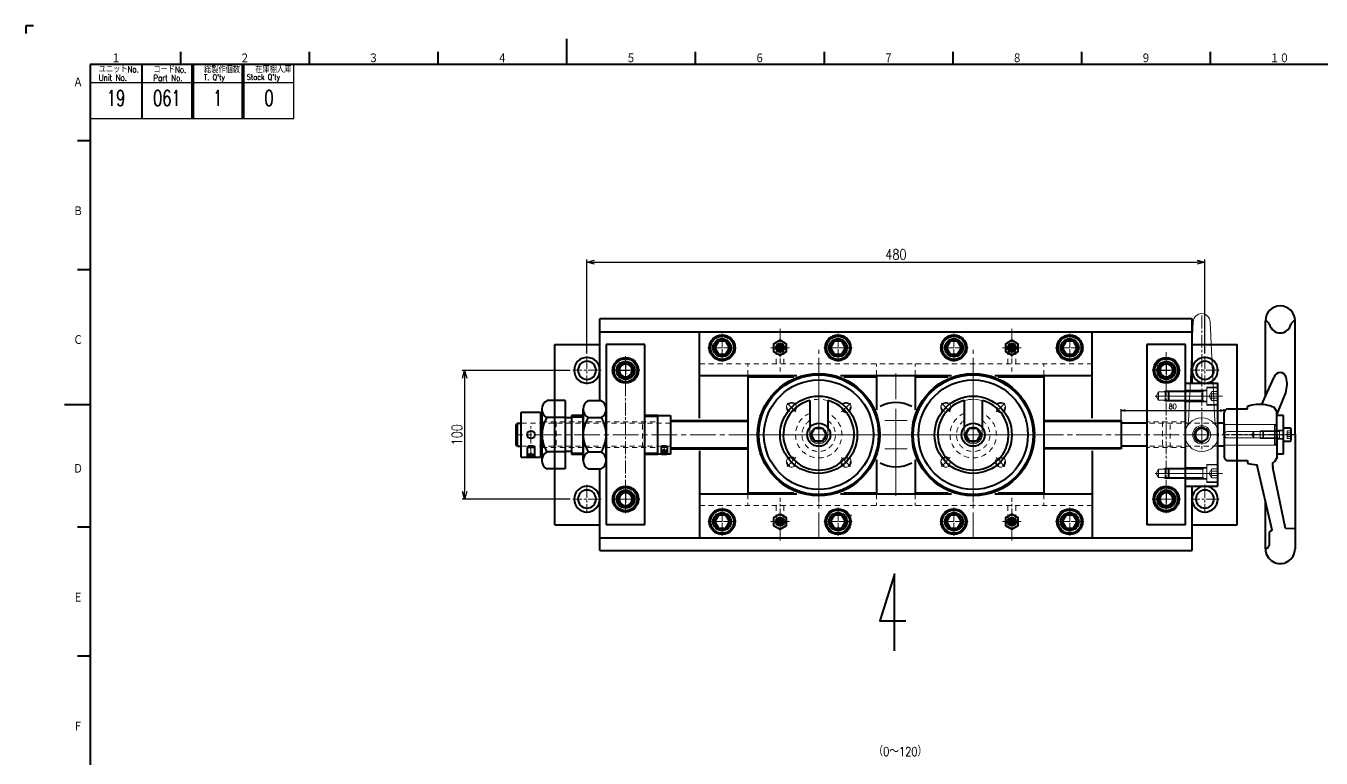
# Model space of a CAD drawing. Header units: millimetres. Extents: x 0 to 1682, y 0 to 1188.
# Drawn here: x 0 to 1006, y 620 to 1188 of the extents above; entities that cross this region are included whole.
import ezdxf
from ezdxf.enums import TextEntityAlignment as Align

# ---------------------------------------------------------------- set-up
doc = ezdxf.new("R2010")
doc.units = ezdxf.units.MM
doc.header["$LTSCALE"] = 2
for name, pattern in [('CENTER', [7, 4, -1, 1, -1]), ('GEN7', [15, 10, -1.5, 2, -1.5]), ('GEN7A', [7.5, 5, -0.75, 1, -0.75]), ('HIDDEN2', [3.5, 2, -1.5])]:
    doc.linetypes.add(name, pattern=pattern)
doc.layers.get('0').update_dxf_attribs({"lineweight": 20})
doc.layers.get('DEFPOINTS').update_dxf_attribs({"color": 253})
for name, color, linetype, lineweight in [('2', 5, 'Continuous', 40), ('3A', 6, 'HIDDEN2', 20), ('4', 3, 'Continuous', 13), ('5', 3, 'Continuous', 13), ('6', 7, 'Continuous', 50), ('7', 4, 'GEN7', 13), ('7A', 4, 'GEN7A', 13), ('9', 3, 'HIDDEN2', 13), ('WAKU', 7, 'Continuous', 40)]:
    doc.layers.add(name, color=color, linetype=linetype, lineweight=lineweight)
doc.layers.add('CENTER', color=1, linetype='CENTER')
doc.layers.add('RAHM2', color=1, linetype='Continuous')
doc.styles.add('DIMENSION', font='romans.shx', dxfattribs={"width": 0.8, "bigfont": 'extfont2.shx'})
doc.styles.get("Standard").update_dxf_attribs({"font": 'romans.shx', "width": 0.8, "bigfont": 'extfont2.shx'})
doc.dimstyles.new('GEN-ISO$0', dxfattribs={"dimtxt": 4, "dimasz": 3, "dimexe": 1, "dimexo": 1, "dimgap": 1, "dimtad": 3, "dimrnd": 0.01, "dimdsep": 46, "dimtxsty": 'Standard', "dimblk": 'OPEN30', "dimcen": 0, "dimclrd": 256, "dimclre": 256, "dimclrt": 7, "dimazin": 2, "dimtp": 0.1, "dimtm": 0.1, "dimtfac": 0.6, "dimtmove": 2, "dimatfit": 3, "dimldrblk": 'OPEN30', "dimfxl": 1, "dimarcsym": 0})

# ---------------------------------------------------------------- blocks, each defined once
blk = doc.blocks.new('A1組立図')
at = {"layer": 'WAKU', "color": 5, "linetype": 'Continuous'}
for p, q in [((3, 594), (0, 594)), ((0, 594), (0, 591)), ((210, 589), (210, 579)), ((60, 584), (60, 579)), ((110, 584), (110, 579)), ((160, 584), (160, 579)), ((260, 584), (260, 579)), ((310, 584), (310, 579)), ((360, 584), (360, 579)), ((410, 584), (410, 579)), ((460, 584), (460, 579)), ((826, 579), (25, 579)), ((25, 579), (25, 15)), ((20, 549.5), (25, 549.5)), ((20, 499.5), (25, 499.5)), ((15, 447), (25, 447)), ((20, 399.5), (25, 399.5)), ((20, 349.5), (25, 349.5))]:
    blk.add_line(p, q, dxfattribs=at)
for s, height, p in [('１', 3.31, (33.1, 579.6)), ('２', 3.31, (83.1, 579.6)), ('３', 3.31, (133.1, 579.6)), ('４', 3.31, (183.1, 579.6)), ('５', 3.31, (233.1, 579.6)), ('６', 3.31, (283.1, 579.6)), ('７', 3.31, (333.1, 579.6)), ('８', 3.31, (383.1, 579.6)), ('９', 3.31, (433.1, 579.6)), ('１０', 3.311, (483.1, 579.6)), ('Ａ', 3.31, (18.36, 570.24)), ('Ｂ', 3.31, (18.36, 520.24)), ('Ｃ', 3.31, (18.36, 470.24)), ('Ｄ', 3.31, (18.36, 420.24)), ('Ｅ', 3.31, (18.36, 370.24)), ('Ｆ', 3.31, (18.36, 320.24))]:
    blk.add_text(s, height=height, dxfattribs=at).set_placement(p)
blk = doc.blocks.new('A1表題欄')
at = {"layer": 'RAHM2', "color": 5, "linetype": 'Continuous'}
for p, q in [((-722, 543), (-722, 564)), ((-801, 543), (-761.5, 543)), ((-761.5, 543), (-722, 543))]:
    blk.add_line(p, q, dxfattribs=at)
at = {"layer": 'RAHM2', "color": 7, "linetype": 'Continuous'}
for p, q in [((-801, 557), (-761.5, 557)), ((-761.5, 557), (-722, 557))]:
    blk.add_line(p, q, dxfattribs=at)
at = {"layer": 'WAKU', "linetype": 'Continuous'}
for p, q in [((-781, 564), (-781, 543)), ((-761.5, 564), (-761.5, 543)), ((-761, 564), (-761, 543)), ((-742, 564), (-742, 543)), ((-741.5, 564), (-741.5, 543))]:
    blk.add_line(p, q, dxfattribs=at)
at = {"layer": 'RAHM2', "color": 7, "linetype": 'Continuous', "width": 0.8}
for s, height, p in [('ユニットNo.', 2.5, (-797.71, 560.92)), ('総製作個数', 2.5, (-756.83, 560.72)), ('在庫棚入庫', 2.5, (-736.92, 560.82)), ('Unit No.', 2.5, (-797.71, 557.64)), ('コードNo.', 2.5, (-776.48, 560.81)), ('Part No.', 2.5, (-776.48, 557.53)), ("T. Q'ty", 2.2, (-756.83, 557.96)), ("Stock Q'ty", 2.2, (-740.2, 558.06))]:
    blk.add_text(s, height=height, dxfattribs=at).set_placement(p)
at = {"layer": 'WAKU', "linetype": 'Continuous', "width": 0.7}
for tag, p in [('GEN-TITLE-UN', (-791, 551.01)), ('GEN-TITLE-PT', (-771.25, 551)), ('GEN-TITLE-QT', (-751.51, 551)), ('GEN-TITLE-STO', (-731.57, 551))]:
    blk.add_attdef(tag, text='', height=6, dxfattribs=at).set_placement(p, align=Align.MIDDLE)
at = {"layer": 'WAKU'}
for tag, height, width, p in [('GEN-TITLE-CRO', 4, 0.8, (-236.01, 32.8)), ('HEADER1', 5, 0.9, (-50.88, 30.15)), ('GEN-TITLE-SCA', 4, 0.85, (-148.21, 25.85)), ('GEN-TITLE-PRE', 4, 0.8, (-236.01, 20.88)), ('HEADER2', 6, 0.9, (-51.11, 21.68))]:
    blk.add_attdef(tag, text='', height=height, dxfattribs=dict(at, width=width)).set_placement(p, align=Align.MIDDLE)
for tag, p in [('GEN-TITLE-APP｛3.4｝', (-206.8, 26.09)), ('GEN-TITLE-CHE｛3.4｝', (-192.17, 26.09)), ('GEN-TITLE-DES｛3.4｝', (-177.55, 26.09)), ('GEN-TITLE-DRA｛3.4｝', (-162.93, 26.09))]:
    blk.add_attdef(tag, text='', height=4, dxfattribs=at).set_placement(p, align=Align.MIDDLE)
at = {"layer": 'WAKU', "width": 0.7}
blk.add_attdef('GEN-TITLE-DAT', text='', height=3.5, dxfattribs=at).set_placement((-126.36, 24.1), align=Align.CENTER)
blk.add_attdef('GEN-TITLE-DAT1{4.4}', text='', height=3.5, dxfattribs=at).set_placement((-243.52, 8.71), align=Align.MIDDLE_CENTER)
at = {"layer": 'WAKU', "color": 5}
blk.add_attdef('HEADER6', text='', height=5.8, dxfattribs=at).set_placement((-214.07, 2.7), align=Align.BOTTOM_CENTER)
at = {"layer": 'WAKU', "style": 'DIMENSION', "width": 1.2}
blk.add_attdef('HEADER13', text='', height=7.02, dxfattribs=at).set_placement((-196.44, 6.21), align=Align.MIDDLE_LEFT)
at = {"layer": 'WAKU', "color": 5, "style": 'DIMENSION', "width": 1.2}
for tag, p in [('HEADER12', (-160.55, 6.21)), ('GEN-TITLE-DWG', (-93.21, 6.21))]:
    blk.add_attdef(tag, text='', height=7.02, dxfattribs=at).set_placement(p, align=Align.MIDDLE_LEFT)
at = {"layer": 'WAKU', "color": 5, "style": 'DIMENSION'}
blk.add_attdef('GEN-TITLE-Amd', text='', height=7.02, dxfattribs=at).set_placement((-3.96, 6.21), align=Align.MIDDLE)
blk = doc.blocks.new('A$C758D7AD4')
at = {"layer": '2'}
for p, q in [((100, 56.5), (11.5, 56.5)), ((100, 56.5), (188.5, 56.5)), ((173, 56.5), (172.7, 49)), ((70.1, 33.5), (55.3, 40.3)), ((84.6, 42.5), (67.4, 49.3)), ((82, 42.5), (79, 40.5)), ((100, 42.5), (82, 42.5)), ((100, 42.5), (118, 42.5)), ((118, 42.5), (121, 40.5)), ((172.7, 49), (125.5, 39.3)), ((70.1, 33.5), (11.5, 33.5)), ((76.5, 30.6), (70.1, 33.5)), ((122.2, 39), (122.5, 39)), ((174.2, 38.7), (124, 27)), ((188.5, 33.5), (152, 33.5)), ((174.2, 38.7), (175.4, 36.8)), ((185.5, 36.8), (175.4, 36.8)), ((123.4, 27), (124, 27)), ((80, 19.5), (78, 19.5)), ((80, 4.5), (80, 19.5)), ((120, 4.5), (120, 19.5)), ((120, 19.5), (122, 19.5)), ((100, 1.5), (83, 1.5)), ((100, 1.5), (117, 1.5))]:
    blk.add_line(p, q, dxfattribs=at)
for centre, radius, start, end in [((11.5, 45), 11.5, 90, 270), ((16.4, 58), 5.13, 197.3037, 248.3151), ((12.5, 45), 8.5, 283.609, 76.391), ((188.5, 45), 11.5, 270, 90), ((56.6, 44.9), 4.83, 104.4154, 254.0498), ((60.8, 28.7), 21.6, 72.3346, 104.5417), ((106.2, 28.5), 29.8, 156.2148, 170.3149), ((114.3, 34), 9.32, 32.6582, 44.4698), ((16.4, 32), 5.13, 111.6849, 162.6963), ((105.5, 28.7), 29, 170.5032, 198.5209), ((122.5, 54), 15, 270, 281.5601), ((184.4, 32.7), 4.2, 11.1453, 74.4735), ((88.9, 29.6), 34.6, 343.0495, 355.7164), ((83, 4.5), 3, 180, 270), ((117, 4.5), 3, 270, 0)]:
    blk.add_arc(centre, radius, start, end, dxfattribs=at)
at = {"layer": '3A'}
for p, q in [((92, 42.5), (92, 1.5)), ((108, 42.5), (108, 1.5))]:
    blk.add_line(p, q, dxfattribs=at)
at = {"layer": 'CENTER'}
blk.add_line((100, 57.5), (100, 0), dxfattribs=at)
blk = doc.blocks.new('GENCENL')
at = {"layer": '7'}
blk.add_line((0, 0), (1, 0), dxfattribs=at)
blk = doc.blocks.new('A$C5E7B1E07')
at = {"layer": '3A'}
blk.add_circle((4.8, 4.8), 3.32, dxfattribs=at)
at = {"layer": '4'}
blk.add_arc((4.8, 4.8), 4, 350, 260, dxfattribs=at)
at = {"layer": '7A'}
for p, q in [((0, 4.8), (9.6, 4.8)), ((4.8, 9.6), (4.8, 0))]:
    blk.add_line(p, q, dxfattribs=at)
blk = doc.blocks.new('A$C528440B9')
at = {"layer": '2'}
blk.add_circle((7.1, 7.1), 5.05, dxfattribs=at)
at = {"layer": '4'}
blk.add_arc((7.1, 7.1), 6, 80, 350, dxfattribs=at)
at = {"layer": '7A'}
for p, q in [((7.1, 0), (7.1, 14.1)), ((0, 7.1), (14.1, 7.1))]:
    blk.add_line(p, q, dxfattribs=at)
blk = doc.blocks.new('A$C78BB0BDA')
at = {"layer": '4'}
blk.add_blockref('A$C528440B9', (0, 0), dxfattribs=at)
blk = doc.blocks.new('A$C4F827230')
at = {"layer": '5'}
for p, q in [((6.6, 100.6), (2.8, 23.7)), ((19.6, 100.6), (23.4, 23.7))]:
    blk.add_line(p, q, dxfattribs=at)
for radius in [13.1, 7]:
    blk.add_circle((13.1, 13.1), radius, dxfattribs=at)
for centre, radius, start, end in [((13.1, 100.6), 6.5, 0, 180), ((-7.2, 24.2), 10, 331.3811, 357.1796), ((33.4, 24.2), 10, 182.8204, 208.6189)]:
    blk.add_arc(centre, radius, start, end, dxfattribs=at)
at = {"layer": '7A'}
for p, q in [((13.1, 105.6), (13.1, 0)), ((0, 13.1), (26.2, 13.1))]:
    blk.add_line(p, q, dxfattribs=at)
blk = doc.blocks.new('A$C437C7D12')
at = {"layer": '2'}
for radius in [10, 7]:
    blk.add_circle((11, 11), radius, dxfattribs=at)
at = {"layer": '7A'}
for p, q in [((11, 0), (11, 22)), ((0, 11), (22, 11))]:
    blk.add_line(p, q, dxfattribs=at)
blk = doc.blocks.new('A$C51A63DA6')
at = {"layer": '2'}
for p, q in [((10, 15.8), (5, 12.9)), ((5, 12.9), (5, 7.1)), ((15, 12.9), (10, 15.8)), ((15, 7.1), (15, 12.9)), ((5, 7.1), (10, 4.2)), ((10, 4.2), (15, 7.1))]:
    blk.add_line(p, q, dxfattribs=at)
for radius in [9, 5.77]:
    blk.add_circle((10, 10), radius, dxfattribs=at)
at = {"layer": '7A'}
for p, q in [((10, 20), (10, 0)), ((20, 10), (0, 10))]:
    blk.add_line(p, q, dxfattribs=at)
blk = doc.blocks.new('A$C5EAA073C')
at = {"layer": '2'}
for p, q in [((54.1, 34.5), (32.9, 34.5)), ((54.1, 20.5), (32.9, 20.5))]:
    blk.add_line(p, q, dxfattribs=at)
blk.add_arc((27.5, 27.5), 27.5, 14.7467, 345.2533, dxfattribs=at)
at = {"layer": '3A'}
for radius, start, end in [(18, 22.8854, 337.1146), (13, 32.579, 327.421)]:
    blk.add_arc((27.5, 27.5), radius, start, end, dxfattribs=at)
at = {"layer": '4'}
for p, q in [((32.9, 34.5), (27.5, 34.5)), ((32.9, 20.5), (27.5, 20.5))]:
    blk.add_line(p, q, dxfattribs=at)
blk.add_arc((27.5, 27.5), 7, 90, 270, dxfattribs=at)
at = {"layer": '7A'}
for p, q in [((27.5, 0), (27.5, 55)), ((54.5, 27.5), (0, 27.5))]:
    blk.add_line(p, q, dxfattribs=at)
blk = doc.blocks.new('A$C76804EF4')
at = {"layer": '2'}
for radius in [47.5, 46.5, 42.5, 30]:
    blk.add_circle((52.5, 50.1), radius, dxfattribs=at)
at = {"layer": '3A'}
blk.add_circle((52.5, 50.1), 27.5, dxfattribs=at)
at = {"layer": '7A'}
for p, q in [((52.5, 102.6), (52.5, 0)), ((0, 50.1), (105, 50.1))]:
    blk.add_line(p, q, dxfattribs=at)
blk = doc.blocks.new('A$C58A36B11')
at = {"layer": '2'}
blk.add_lwpolyline([(1.5, 7.3), (4.3, 2.3), (10.1, 2.3), (13, 7.3), (10.1, 12.3), (4.3, 12.3)], close=True, dxfattribs=at)
for radius in [3.3, 2.4, 1.05]:
    blk.add_circle((7.2, 7.3), radius, dxfattribs=at)
at = {"layer": '7A', "color": 4, "linetype": 'Continuous'}
blk.add_line((7.2, 0), (7.2, 14.5), dxfattribs=at)
at = {"layer": '7A'}
blk.add_line((0, 7.3), (14.4, 7.3), dxfattribs=at)
blk = doc.blocks.new('A$C79655E6F')
at = {"layer": '4'}
blk.add_blockref('A$C58A36B11', (0, 0), dxfattribs=at)
blk = doc.blocks.new('A$C32726EFF')
at = {"layer": '2'}
for p, q in [((142.5, 162.2), (447.5, 162.2)), ((142.5, 95), (142.5, 162.2)), ((447.5, 95), (447.5, 162.2)), ((100, 152.2), (70, 152.2)), ((70, 152.2), (70, 12.2)), ((100, 12.2), (100, 152.2)), ((490, 152.2), (490, 12.2)), ((520, 152.2), (490, 152.2)), ((520, 12.2), (520, 152.2)), ((142.5, 128.2), (218.1, 128.2)), ((180, 128.2), (180, 36.2)), ((180, 127.2), (215.6, 127.2)), ((251.9, 128.2), (338.1, 128.2)), ((254.4, 127.2), (280, 127.2)), ((280, 128.2), (280, 101.6)), ((310, 128.2), (310, 101.6)), ((310, 127.2), (335.6, 127.2)), ((371.9, 128.2), (447.5, 128.2)), ((374.4, 127.2), (410, 127.2)), ((410, 128.2), (410, 36.2)), ((520, 122.2), (545, 122.2)), ((545, 42.2), (545, 122.2)), ((20, 102.1), (20, 82.2)), ((20, 102.1), (20, 82.2)), ((38, 108.7), (24, 108.7)), ((38, 108.7), (38, 55.6)), ((52, 62.3), (52, 102.1)), ((52, 102.1), (52, 62.3)), ((56, 108.7), (66, 108.7)), ((70, 62.3), (70, 102.1)), ((1, 91.2), (0, 90.2)), ((1, 73.2), (1, 91.2)), ((1, 91.2), (4, 91.2)), ((4, 64.7), (4, 99.7)), ((4, 99.7), (19, 99.7)), ((19, 99.7), (19, 64.7)), ((19, 95.2), (19, 69.2)), ((20, 95.2), (19, 95.2)), ((19, 95.2), (19, 69.2)), ((20, 95.2), (19, 95.2)), ((19, 95.2), (19, 69.2)), ((38, 95.5), (24, 95.5)), ((43, 95.2), (38, 95.2)), ((43, 97.2), (43, 67.2)), ((52, 97.2), (43, 97.2)), ((43, 96.2), (52, 96.2)), ((56, 95.5), (66, 95.5)), ((110, 97.2), (100, 97.2)), ((110, 67.2), (110, 97.2)), ((110, 97.2), (120, 97.2)), ((120, 97.2), (120, 67.2)), ((120, 93.2), (180, 93.2)), ((410, 93.2), (470, 93.2)), ((470, 93.2), (470, 71.2)), ((490, 91.2), (470, 91.2)), ((550, 91.2), (545, 91.2)), ((550, 91.2), (550, 73.2)), ((596, 97.2), (591, 97.2)), ((596, 67.2), (596, 97.2)), ((0, 74.2), (0, 90.2)), ((20, 82.2), (20, 62.3)), ((229.2, 82.2), (232.1, 87.2)), ((232.1, 77.2), (229.2, 82.2)), ((232.1, 87.2), (237.9, 87.2)), ((237.9, 87.2), (240.8, 82.2)), ((240.8, 82.2), (237.9, 77.2)), ((349.2, 82.2), (352.1, 87.2)), ((352.1, 77.2), (349.2, 82.2)), ((352.1, 87.2), (357.9, 87.2)), ((357.9, 87.2), (360.8, 82.2)), ((360.8, 82.2), (357.9, 77.2)), ((601.4, 87.2), (596, 87.2)), ((596, 77.2), (596, 87.2)), ((602, 77.8), (602, 86.6)), ((1, 73.2), (0, 74.2)), ((1, 73.2), (4, 73.2)), ((120, 71.2), (180, 71.2)), ((237.9, 77.2), (232.1, 77.2)), ((357.9, 77.2), (352.1, 77.2)), ((470, 71.2), (410, 71.2)), ((490, 73.2), (470, 73.2)), ((550, 73.2), (545, 73.2)), ((596, 77.2), (601.4, 77.2)), ((4, 64.7), (19, 64.7)), ((20, 69.2), (19, 69.2)), ((20, 69.2), (19, 69.2)), ((38, 68.9), (24, 68.9)), ((43, 69.2), (38, 69.2)), ((43, 67.2), (52, 67.2)), ((56, 68.9), (66, 68.9)), ((100, 67.2), (110, 67.2)), ((120, 67.2), (110, 67.2)), ((142.5, 69.8), (142.5, 2.2)), ((280, 62.8), (280, 36.2)), ((310, 62.8), (310, 36.2)), ((447.5, 69.8), (447.5, 2.2)), ((596, 67.2), (591, 67.2)), ((38, 55.6), (24, 55.6)), ((56, 55.6), (66, 55.6)), ((520, 42.2), (545, 42.2)), ((142.5, 36.2), (218.1, 36.2)), ((180, 37.2), (215.6, 37.2)), ((251.9, 36.2), (338.1, 36.2)), ((254.4, 37.2), (280, 37.2)), ((254.4, 37.2), (280, 37.2)), ((310, 37.2), (335.6, 37.2)), ((371.9, 36.2), (447.5, 36.2)), ((374.4, 37.2), (410, 37.2)), ((100, 12.2), (70, 12.2)), ((520, 12.2), (490, 12.2)), ((142.5, 2.2), (447.5, 2.2))]:
    blk.add_line(p, q, dxfattribs=at)
for centre, radius in [((235, 82.2), 9), ((355, 82.2), 9), ((11.5, 82.2), 3), ((235, 82.2), 5.77), ((355, 82.2), 5.77)]:
    blk.add_circle(centre, radius, dxfattribs=at)
for centre, radius, start, end in [((27.5, 102.1), 7.51, 117.8505, 242.1494), ((59.5, 102.1), 7.51, 117.8506, 242.1495), ((62.5, 102.1), 7.51, 297.8506, 62.1495), ((295, 82.2), 25, 60.684, 119.3104), ((44, 82.2), 24, 146.463, 180), ((76, 82.2), 24, 146.463, 180), ((46, 82.2), 24, 0, 33.537), ((44, 82.2), 24, 180, 213.537), ((76, 82.2), 24, 180, 213.537), ((46, 82.2), 24, 326.463, 0), ((601.4, 86.6), 0.6, 360, 90), ((601.4, 77.8), 0.6, 270, 360), ((27.5, 62.3), 7.51, 117.8506, 242.1495), ((59.5, 62.3), 7.51, 117.8505, 242.1494), ((62.5, 62.3), 7.51, 297.8505, 62.1494), ((62.5, 62.3), 7.51, 297.8507, 0), ((295, 82.2), 25, 240.6896, 299.316)]:
    blk.add_arc(centre, radius, start, end, dxfattribs=at)
at = {"layer": '3A'}
for p, q in [((202, 137.2), (202, 146.7)), ((208, 137.2), (208, 146.7)), ((382, 137.2), (382, 146.7)), ((388, 137.2), (388, 146.7)), ((447.5, 137.2), (142.5, 137.2)), ((180, 128.2), (180, 137.2)), ((280, 128.2), (280, 137.2)), ((310, 128.2), (310, 137.2)), ((410, 128.2), (410, 137.2)), ((4, 91.2), (120, 91.2)), ((20, 92.2), (110, 92.2)), ((31, 92.2), (31, 72.2)), ((98, 72.2), (98, 92.2)), ((520, 92.2), (490, 92.2)), ((545, 91.2), (490, 91.2)), ((502, 92.2), (502, 72.2)), ((508, 72.2), (508, 92.2)), ((4, 73.2), (120, 73.2)), ((20, 72.2), (110, 72.2)), ((545, 73.2), (490, 73.2)), ((520, 72.2), (490, 72.2)), ((180, 36.2), (180, 27.2)), ((280, 36.2), (280, 27.2)), ((310, 36.2), (310, 27.2)), ((410, 36.2), (410, 27.2)), ((447.5, 27.2), (142.5, 27.2)), ((202, 27.2), (202, 17.7)), ((208, 27.2), (208, 17.7)), ((382, 27.2), (382, 17.7)), ((388, 27.2), (388, 17.7))]:
    blk.add_line(p, q, dxfattribs=at)
at = {"layer": '4', "ltscale": 5}
for p, q in [((235, 34.7), (235, 129.7)), ((355, 34.7), (355, 129.7))]:
    blk.add_line(p, q, dxfattribs=at)
at = {"layer": '4'}
for p, q in [((520, 42.2), (520, 122.2)), ((496.3, 112.2), (521, 112.2)), ((497.1, 112.2), (499, 115.5)), ((497.1, 112.2), (499, 108.9)), ((519.5, 115.5), (499, 115.5)), ((499, 108.9), (499, 115.5)), ((504, 116.2), (502.7, 115.5)), ((519.9, 116.2), (504, 116.2)), ((504, 108.2), (504, 116.2)), ((507.2, 116.2), (506.4, 115.4)), ((506.4, 115.4), (506.4, 109)), ((506.4, 112.2), (548.7, 112.2)), ((533.3, 116.2), (507.2, 116.2)), ((507.2, 116.2), (507.2, 108.2)), ((507.2, 115.5), (533.3, 115.5)), ((519.5, 115.5), (520, 116.4)), ((519.5, 115.5), (519.5, 108.9)), ((520, 116.7), (536.4, 116.7)), ((520, 108), (520, 116.4)), ((520, 112.2), (546.7, 112.2)), ((533.3, 116.2), (533.3, 108.2)), ((533.3, 115.5), (534, 116.2)), ((534, 116.2), (533.3, 116.2)), ((536.4, 116.2), (534, 116.2)), ((536.4, 119.2), (545, 119.2)), ((536.4, 116.7), (536.4, 119.2)), ((543.6, 118.7), (536.4, 118.7)), ((536.4, 116.2), (536.4, 118.7)), ((536.4, 116.7), (536.4, 107.7)), ((536.4, 108.2), (536.4, 116.2)), ((540.4, 115.7), (538.4, 112.2)), ((540.4, 108.7), (538.4, 112.2)), ((544.4, 115.7), (540.4, 115.7)), ((544.4, 113.9), (540.4, 113.9)), ((544.4, 106.5), (544.4, 117.9)), ((519.5, 108.9), (499, 108.9)), ((504, 108.2), (502.7, 108.9)), ((519.9, 108.2), (504, 108.2)), ((507.2, 108.2), (506.4, 109)), ((507.2, 108.9), (533.3, 108.9)), ((533.3, 108.2), (507.2, 108.2)), ((519.5, 108.9), (520, 108)), ((536.4, 107.7), (520, 107.7)), ((533.3, 108.9), (534, 108.2)), ((534, 108.2), (533.3, 108.2)), ((536.4, 108.2), (534, 108.2)), ((536.4, 105.7), (536.4, 108.2)), ((536.4, 105.2), (536.4, 107.7)), ((543.6, 105.7), (536.4, 105.7)), ((545, 105.2), (536.4, 105.2)), ((544.4, 110.5), (540.4, 110.5)), ((544.4, 108.7), (540.4, 108.7)), ((43, 96.2), (52, 96.2)), ((100, 96.2), (110, 96.2)), ((120, 92.2), (180, 92.2)), ((303.7, 93.2), (286.3, 93.2)), ((295, 93.2), (295, 71.2)), ((470, 92.2), (410, 92.2)), ((591, 67.2), (591, 97.2)), ((282.5, 82.2), (187.5, 82.2)), ((300.1, 82.2), (290, 82.2)), ((402.5, 82.2), (307.5, 82.2)), ((520, 82.2), (545, 82.2)), ((589, 90.2), (550, 90.2)), ((590, 84.7), (552.5, 84.7)), ((591.5, 82.2), (569.9, 82.2)), ((572.9, 84.7), (571.5, 82.2)), ((572.9, 79.7), (571.5, 82.2)), ((572.9, 79.7), (572.9, 84.7)), ((590, 84.7), (572.9, 84.7)), ((578, 85.2), (578, 79.2)), ((590, 85.2), (578, 85.2)), ((580.6, 85.2), (580, 84.6)), ((580, 84.6), (580, 79.8)), ((580, 84.6), (593, 84.6)), ((580.6, 79.2), (580.6, 85.2)), ((596, 85.2), (580.6, 85.2)), ((589, 74.2), (589, 90.2)), ((590, 89.2), (589, 90.2)), ((590, 89.2), (590, 75.2)), ((596, 85.7), (591, 85.7)), ((596, 82.2), (591, 82.2)), ((593, 79.2), (593, 85.2)), ((599, 79.3), (599, 85.1)), ((599, 85.1), (602, 85.1)), ((602, 83.6), (599, 83.6)), ((602, 80.8), (599, 80.8)), ((120, 72.2), (180, 72.2)), ((303.7, 71.2), (286.3, 71.2)), ((470, 72.2), (410, 72.2)), ((589, 74.2), (550, 74.2)), ((590, 79.7), (552.5, 79.7)), ((590, 79.7), (572.9, 79.7)), ((590, 79.2), (578, 79.2)), ((580, 79.8), (580.6, 79.2)), ((580, 79.8), (593, 79.8)), ((596, 79.2), (580.6, 79.2)), ((590, 75.2), (589, 74.2)), ((596, 78.7), (591, 78.7)), ((602, 79.3), (599, 79.3)), ((43, 68.2), (52, 68.2)), ((100, 68.2), (110, 68.2)), ((496.3, 52.2), (521, 52.2)), ((497.1, 52.2), (499, 55.5)), ((497.1, 52.2), (499, 48.9)), ((519.5, 55.5), (499, 55.5)), ((499, 48.9), (499, 55.5)), ((504, 56.2), (502.7, 55.5)), ((519.9, 56.2), (504, 56.2)), ((504, 48.2), (504, 56.2)), ((507.2, 56.2), (506.4, 55.4)), ((506.4, 55.4), (506.4, 49)), ((506.4, 52.2), (548.7, 52.2)), ((533.3, 56.2), (507.2, 56.2)), ((507.2, 56.2), (507.2, 48.2)), ((507.2, 55.5), (533.3, 55.5)), ((519.5, 55.5), (520, 56.4)), ((519.5, 55.5), (519.5, 48.9)), ((520, 56.7), (536.4, 56.7)), ((520, 48), (520, 56.4)), ((520, 52.2), (546.7, 52.2)), ((533.3, 56.2), (533.3, 48.2)), ((533.3, 55.5), (534.1, 56.2)), ((534.1, 56.2), (533.3, 56.2)), ((536.4, 56.2), (534.1, 56.2)), ((536.4, 59.2), (545, 59.2)), ((536.4, 56.7), (536.4, 59.2)), ((543.6, 58.7), (536.4, 58.7)), ((536.4, 56.2), (536.4, 58.7)), ((536.4, 56.7), (536.4, 47.7)), ((536.4, 48.2), (536.4, 56.2)), ((540.4, 55.7), (538.4, 52.2)), ((540.4, 48.7), (538.4, 52.2)), ((544.4, 55.7), (540.4, 55.7)), ((544.4, 53.9), (540.4, 53.9)), ((544.4, 50.5), (540.4, 50.5)), ((544.4, 46.5), (544.4, 57.9)), ((519.5, 48.9), (499, 48.9)), ((504, 48.2), (502.7, 48.9)), ((519.9, 48.2), (504, 48.2)), ((507.2, 48.2), (506.4, 49)), ((507.2, 48.9), (533.3, 48.9)), ((533.3, 48.2), (507.2, 48.2)), ((519.5, 48.9), (520, 48)), ((536.4, 47.7), (520, 47.7)), ((533.3, 48.9), (534.1, 48.2)), ((534.1, 48.2), (533.3, 48.2)), ((536.4, 48.2), (534.1, 48.2)), ((536.4, 45.7), (536.4, 48.2)), ((536.4, 45.2), (536.4, 47.7)), ((543.6, 45.7), (536.4, 45.7)), ((545, 45.2), (536.4, 45.2)), ((544.4, 48.7), (540.4, 48.7))]:
    blk.add_line(p, q, dxfattribs=at)
for centre, radius in [((235, 82.2), 30), ((355, 82.2), 30), ((355, 82.2), 27.5)]:
    blk.add_circle(centre, radius, dxfattribs=at)
for centre, radius, start, end in [((541.5, 114.8), 1.41, 142.1211, 217.8789), ((545.3, 112.2), 5.2, 160.5288, 199.4712), ((543.6, 117.9), 0.8, 0, 90), ((541.5, 109.6), 1.41, 142.1211, 217.8789), ((543.6, 106.5), 0.8, 270, 0), ((552.5, 82.2), 2.5, 90, 270), ((541.5, 54.8), 1.41, 142.1211, 217.8789), ((545.3, 52.2), 5.2, 160.5288, 199.4712), ((541.5, 49.6), 1.41, 142.1211, 217.8789), ((543.6, 57.9), 0.8, 0, 90), ((543.6, 46.5), 0.8, 270, 0)]:
    blk.add_arc(centre, radius, start, end, dxfattribs=at)
at = {"layer": '7'}
for p, q in [((205, 164.4), (205, 131.2)), ((385, 164.4), (385, 131.2)), ((235, 1.9), (235, 148)), ((355, 1.9), (355, 148)), ((505, 146.2), (505, 118.2)), ((605.1, 82.2), (0, 82.2))]:
    blk.add_line(p, q, dxfattribs=at)
at = {"layer": '7A'}
for p, q in [((85, 22.2), (85, 142.2)), ((505, 22.2), (505, 142.2)), ((11.5, 75.4), (11.5, 89)), ((205, 0), (205, 33.2)), ((385, 0), (385, 33.2))]:
    blk.add_line(p, q, dxfattribs=at)
at = {"layer": '7A', "ltscale": 5}
blk.add_line((295, 34.7), (295, 129.7), dxfattribs=at)
at = {"layer": '2', "extrusion": (0, 0, -1), "zscale": -1}
blk.add_blockref('A$C4F827230', (-545.6, 69.1), dxfattribs=at)
at = {"layer": '2'}
for name, p, rotation in [('A$C51A63DA6', (170, 139.7), 89.99999999999999), ('A$C79655E6F', (212.3, 142.5), 89.99999999999999), ('A$C51A63DA6', (260, 139.7), 89.99999999999999), ('A$C51A63DA6', (350, 139.7), 89.99999999999999), ('A$C79655E6F', (392.3, 142.5), 89.99999999999999), ('A$C51A63DA6', (440, 139.7), 89.99999999999999), ('A$C51A63DA6', (95, 122.2), 89.99999999999999), ('A$C51A63DA6', (515, 122.2), 89.99999999999999), ('A$C76804EF4', (285.1, 29.7), 89.99999999999999), ('A$C76804EF4', (405.1, 29.7), 89.99999999999999), ('A$C5EAA073C', (262.5, 54.7), 89.99999999999999), ('A$C5EAA073C', (382.5, 54.7), 89.99999999999999), ('A$C51A63DA6', (95, 22.2), 89.99999999999999), ('A$C51A63DA6', (515, 22.2), 89.99999999999999), ('A$C51A63DA6', (170, 4.7), 89.99999999999999), ('A$C79655E6F', (212.3, 7.5), 89.99999999999999), ('A$C51A63DA6', (260, 4.7), 89.99999999999999), ('A$C51A63DA6', (350, 4.7), 89.99999999999999), ('A$C79655E6F', (392.3, 7.5), 89.99999999999999), ('A$C51A63DA6', (440, 4.7), 89.99999999999999), ('GENCENL', (260.2, 19.9), 269.9999914024281)]:
    blk.add_blockref(name, p, dxfattribs=dict(at, rotation=rotation))
at = {"layer": '4', "rotation": 89.99999999999999}
for p in [(171, 138.7), (261, 138.7), (351, 138.7), (441, 138.7), (96, 121.2), (516, 121.2), (96, 21.2), (516, 21.2), (171, 3.7), (261, 3.7), (351, 3.7), (441, 3.7)]:
    blk.add_blockref('A$C437C7D12', p, dxfattribs=at)
at = {"layer": '4', "extrusion": (0, 0, -1), "zscale": -1}
for name, p, rotation in [('A$C5E7B1E07', (-220.6, 103.4), 315.0000000000001), ('A$C5E7B1E07', (-256.2, 96.6), 44.99999999999992), ('A$C5E7B1E07', (-340.6, 103.4), 315.0000000000001), ('A$C5E7B1E07', (-376.2, 96.6), 44.99999999999992), ('A$C78BB0BDA', (-525.4, 89.2), 180), ('A$C5E7B1E07', (-213.8, 67.8), 225), ('A$C5E7B1E07', (-249.4, 61), 135), ('A$C5E7B1E07', (-333.8, 67.8), 225), ('A$C5E7B1E07', (-369.4, 61), 135)]:
    blk.add_blockref(name, p, dxfattribs=dict(at, rotation=rotation))
blk = doc.blocks.new('A$C579A14EC')
for p, q in [((0, 5), (1, 6)), ((0, 5), (0, 1)), ((0, 1), (1, 0)), ((7.7, 6), (1, 6)), ((1, 6), (1, 0)), ((7.7, 6), (7.7, 0)), ((7.7, 6), (8, 5.5)), ((8, 0.5), (7.7, 0)), ((8, 0.5), (8, 5.5)), ((1, 0), (7.7, 0))]:
    blk.add_line(p, q)
at = {"layer": '4'}
for p, q in [((0.5, 5.5), (8, 5.5)), ((0.5, 0.5), (8, 0.5))]:
    blk.add_line(p, q, dxfattribs=at)
at = {"layer": '7A'}
blk.add_line((8.6, 3), (0, 3), dxfattribs=at)
at = {"layer": '9'}
for p, q in [((6, 4.7), (5, 3)), ((6, 1.3), (5, 3)), ((8, 4.7), (6, 4.7)), ((8, 3.9), (6, 3.9)), ((8, 2.1), (6, 2.1)), ((8, 1.3), (6, 1.3))]:
    blk.add_line(p, q, dxfattribs=at)
for centre, radius, start, end in [((6.6, 4.3), 0.705, 157.8789, 217.8789), ((8.5, 3), 2.6, 160.5288, 199.4712), ((6.6, 1.7), 0.705, 142.1211, 202.1211)]:
    blk.add_arc(centre, radius, start, end, dxfattribs=at)
blk = doc.blocks.new('A$C7C1A40E6')
for p, q in [((0, 4.2), (0.7, 5)), ((0, 4.2), (0, 0.7)), ((0, 0.7), (0.7, 0)), ((5.7, 5), (0.7, 5)), ((0.7, 5), (0.7, 0)), ((5.7, 5), (5.7, 0)), ((5.7, 5), (6, 4.6)), ((6, 0.4), (5.7, 0)), ((6, 0.4), (6, 4.6)), ((0.7, 0), (5.7, 0))]:
    blk.add_line(p, q)
at = {"layer": '4'}
for p, q in [((0.3, 4.6), (6, 4.6)), ((0.3, 0.4), (6, 0.4))]:
    blk.add_line(p, q, dxfattribs=at)
at = {"layer": '7A'}
blk.add_line((6, 2.5), (0, 2.5), dxfattribs=at)
at = {"layer": '9'}
for p, q in [((3, 3.9), (2.2, 2.5)), ((3, 1.1), (2.2, 2.5)), ((6, 3.9), (3, 3.9)), ((6, 3.2), (3, 3.2)), ((6, 1.8), (3, 1.8)), ((6, 1.1), (3, 1.1))]:
    blk.add_line(p, q, dxfattribs=at)
for centre, radius, start, end in [((3.5, 3.6), 0.588, 157.8789, 217.8789), ((5, 2.5), 2.17, 160.5288, 199.4712), ((3.5, 1.4), 0.588, 142.1211, 202.1211)]:
    blk.add_arc(centre, radius, start, end, dxfattribs=at)
blk = doc.blocks.new('_Open30')
at = {"color": 0, "linetype": 'ByBlock', "lineweight": -2}
for p, q in [((-1, 0.27), (0, 0)), ((0, 0), (-1, -0.27)), ((0, 0), (-1, 0))]:
    blk.add_line(p, q, dxfattribs=at)
blk = doc.blocks.new('*D43')
at = {"layer": '5', "lineweight": -2, "transparency": 16777216}
for p, q in [((850.8, 871.6), (850.8, 890.5)), ((853.8, 889.5), (927.8, 889.5)), ((930.8, 880.6), (930.8, 890.5))]:
    blk.add_line(p, q, dxfattribs=at)
at = {"layer": 'DEFPOINTS', "color": 0, "transparency": 16777216}
for p in [(930.8, 889.5), (930.8, 879.6), (850.8, 870.6)]:
    blk.add_point(p, dxfattribs=at)
at = {"layer": '5', "lineweight": -2, "transparency": 16777216, "xscale": 3, "yscale": 3, "zscale": 3, "rotation": 180}
blk.add_blockref('_Open30', (850.8, 889.5), dxfattribs=at)
at = {"layer": '5', "lineweight": -2, "transparency": 16777216, "xscale": 3, "yscale": 3, "zscale": 3}
blk.add_blockref('_Open30', (930.8, 889.5), dxfattribs=at)
at = {"layer": '5', "color": 7, "transparency": 16777216, "insert": (890.8, 892.5), "char_height": 4, "attachment_point": 5}
blk.add_mtext('80', dxfattribs=at)
blk = doc.blocks.new('*D46')
at = {"layer": '5', "lineweight": -2, "transparency": 16777216}
for p, q in [((435.8, 933.6), (435.8, 1006.6)), ((915.8, 933.6), (915.8, 1006.6)), ((441.8, 1004.6), (909.8, 1004.6))]:
    blk.add_line(p, q, dxfattribs=at)
at = {"layer": 'DEFPOINTS', "color": 0, "transparency": 16777216}
for p in [(915.8, 1004.6), (435.8, 931.6), (915.8, 931.6)]:
    blk.add_point(p, dxfattribs=at)
at = {"layer": '5', "lineweight": -2, "transparency": 16777216, "xscale": 6, "yscale": 6, "zscale": 6, "rotation": 180}
blk.add_blockref('_Open30', (435.8, 1004.6), dxfattribs=at)
at = {"layer": '5', "lineweight": -2, "transparency": 16777216, "xscale": 6, "yscale": 6, "zscale": 6}
blk.add_blockref('_Open30', (915.8, 1004.6), dxfattribs=at)
at = {"layer": '5', "color": 7, "transparency": 16777216, "insert": (675.8, 1010.6), "char_height": 8, "attachment_point": 5}
blk.add_mtext('480', dxfattribs=at)
blk = doc.blocks.new('*D47')
at = {"layer": '5', "lineweight": -2, "transparency": 16777216}
for p, q in [((422.8, 920.6), (338.8, 920.6)), ((340.8, 914.6), (340.8, 826.6)), ((422.8, 820.6), (338.8, 820.6))]:
    blk.add_line(p, q, dxfattribs=at)
at = {"layer": 'DEFPOINTS', "color": 0, "transparency": 16777216}
for p in [(424.8, 920.6), (340.8, 820.6), (424.8, 820.6)]:
    blk.add_point(p, dxfattribs=at)
at = {"layer": '5', "lineweight": -2, "transparency": 16777216, "xscale": 6, "yscale": 6, "zscale": 6}
for p, rotation in [((340.8, 920.6), 90), ((340.8, 820.6), 270)]:
    blk.add_blockref('_Open30', p, dxfattribs=dict(at, rotation=rotation))
at = {"layer": '5', "color": 7, "transparency": 16777216, "insert": (334.8, 870.6), "char_height": 8, "attachment_point": 5, "rotation": 90}
blk.add_mtext('100', dxfattribs=at)

msp = doc.modelspace()

# ---------------------------------------------------------------- linework, layer by layer
at = {"layer": '2'}
for p, q in [((905.848, 960.623), (445.848, 960.623)), ((445.848, 896.538), (445.848, 960.623)), ((905.848, 910.623), (905.848, 960.623)), ((445.848, 950.623), (905.848, 950.623)), ((410.849, 800.623), (410.849, 940.623)), ((410.849, 940.623), (445.848, 940.623)), ((905.848, 940.623), (940.849, 940.623)), ((940.849, 800.623), (940.849, 940.623)), ((445.848, 780.625), (445.848, 844.708)), ((905.848, 780.625), (905.848, 830.623)), ((410.849, 800.623), (445.848, 800.623)), ((905.848, 800.623), (940.849, 800.623)), ((445.848, 790.615), (905.848, 790.615)), ((445.848, 780.625), (905.848, 780.625))]:
    msp.add_line(p, q, dxfattribs=at)
msp.add_lwpolyline([(674.625, 702.974), (674.625, 762.326), (663.349, 726.264), (683.645, 726.264)], dxfattribs=at)

# ---------------------------------------------------------------- block references
at = {"layer": '2', "lineweight": 0, "xscale": 2, "yscale": 2, "zscale": 2}
msp.add_blockref('A1組立図', (0, 0), dxfattribs=at)
at = {"layer": '2', "lineweight": 0}
ref = msp.add_blockref('A1表題欄', (1652, 30), dxfattribs=dict(at, xscale=2, yscale=2, zscale=2))
ref.add_attrib('GEN-TITLE-UN', '19', dxfattribs={"layer": 'WAKU', "linetype": 'Continuous', "height": 12, "width": 0.7}).set_placement((70.008, 1132.014), align=Align.MIDDLE)
ref.add_attrib('GEN-TITLE-PT', '061', dxfattribs={"layer": 'WAKU', "linetype": 'Continuous', "height": 12, "width": 0.7}).set_placement((109.508, 1132), align=Align.MIDDLE)
ref.add_attrib('GEN-TITLE-QT', '1', dxfattribs={"layer": 'WAKU', "linetype": 'Continuous', "height": 12, "width": 0.7}).set_placement((148.978, 1132), align=Align.MIDDLE)
ref.add_attrib('GEN-TITLE-STO', '0', dxfattribs={"layer": 'WAKU', "linetype": 'Continuous', "height": 12, "width": 0.7}).set_placement((188.861, 1132), align=Align.MIDDLE)
at = {"layer": '2', "rotation": 270}
for name, p in [('A$C758D7AD4', (929.337, 970.623)), ('A$C579A14EC', (389.345, 861.623)), ('A$C7C1A40E6', (493.346, 861.623))]:
    msp.add_blockref(name, p, dxfattribs=at)
at = {"layer": '2'}
msp.add_blockref('A$C32726EFF', (380.846, 788.429), dxfattribs=at)
at = {"layer": '2', "extrusion": (0, 0, -1), "zscale": -1, "rotation": 180}
for p in [(-458.795, 927.676), (-878.795, 927.676), (-458.795, 827.676), (-878.795, 827.676)]:
    msp.add_blockref('A$C78BB0BDA', p, dxfattribs=at)
at = {"layer": '4', "extrusion": (0, 0, -1), "zscale": -1, "rotation": 270}
for p in [(-446.849, 931.623), (-926.849, 931.623), (-446.849, 831.623), (-926.849, 831.623)]:
    msp.add_blockref('A$C437C7D12', p, dxfattribs=at)

# ---------------------------------------------------------------- texts
at = {"layer": '6', "color": 7, "lineweight": 50, "insert": (658.293, 628.181), "char_height": 7, "attachment_point": 1}
msp.add_mtext_dynamic_manual_height_columns('（0～120）', width=44.32534, gutter_width=35, heights=[0], dxfattribs=at)

# ---------------------------------------------------------------- dimensions: what is measured, and where the dimension line sits
at = {"layer": '5'}
for base, p1, p2, override, picture, middle in [((915.849, 1004.623), (435.849, 931.623), (915.849, 931.623), {"dimscale": 2, "dimtm": 0.1, "dimtdec": 3}, '*D46', (675.849, 1010.623)), ((930.849, 889.53), (850.849, 870.623), (930.849, 879.623), {"dimtm": 0.1, "dimtdec": 3}, '*D43', (890.849, 892.53))]:
    dim = msp.add_linear_dim(base=base, p1=p1, p2=p2, dimstyle='GEN-ISO$0', override=override, dxfattribs=at)
    dim.commit()
    dim.dimension.update_dxf_attribs({"geometry": picture, "text_midpoint": middle})
dim = msp.add_linear_dim(base=(340.846, 820.623), p1=(424.849, 920.623), p2=(424.849, 820.623), angle=90, dimstyle='GEN-ISO$0', override={"dimscale": 2, "dimtm": 0.1, "dimtdec": 3}, dxfattribs=at)
dim.commit()
dim.dimension.update_dxf_attribs({"geometry": '*D47', "text_midpoint": (334.846, 870.623)})

doc.saveas('drawing.dxf')
